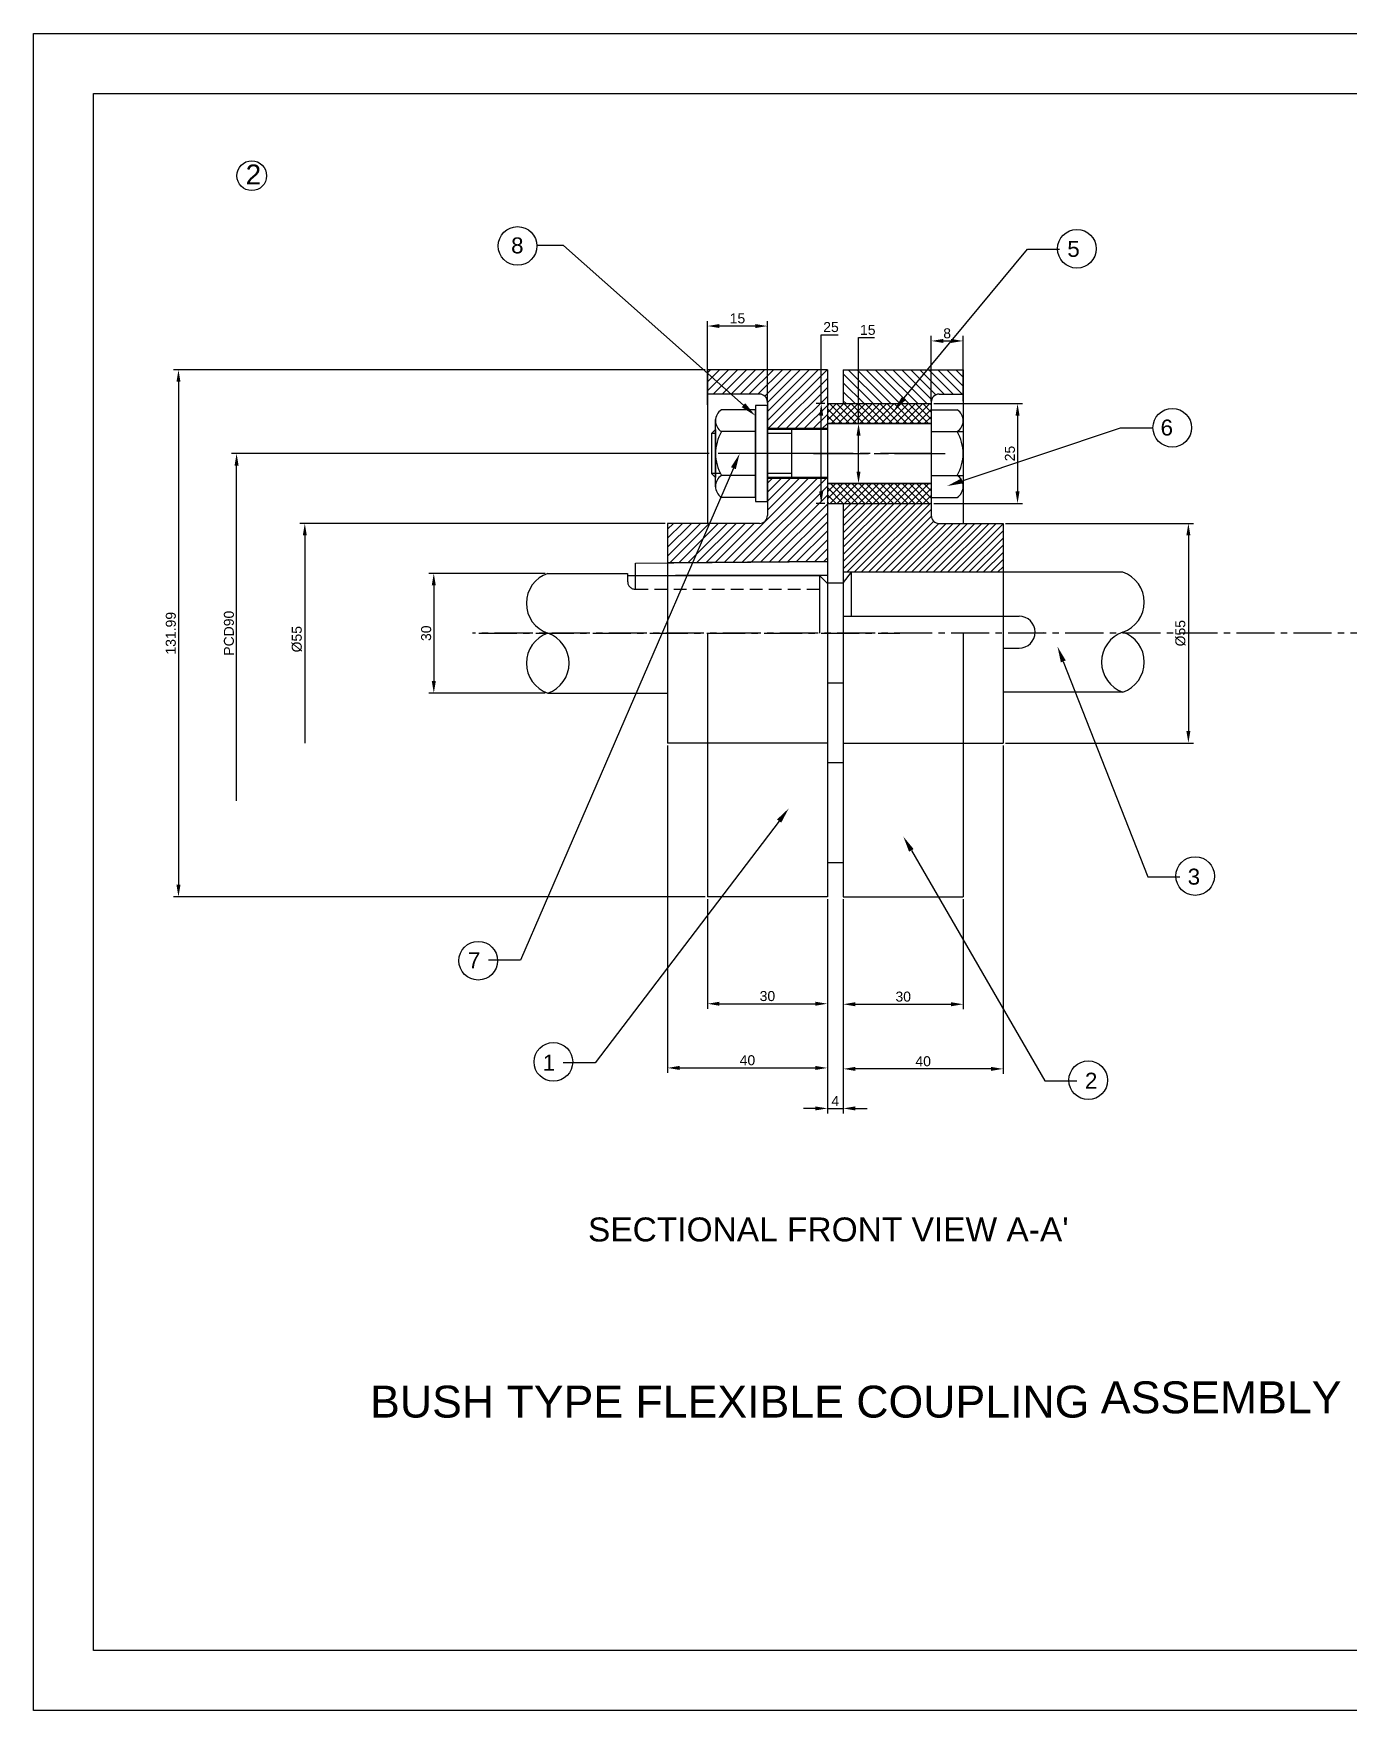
# Model space of a CAD drawing. Header units: millimetres. Extents: x 99 to 2102, y 161 to 581.
# Drawn here: x 1508.4 to 1837.8, y 161 to 581 of the extents above; entities that cross this region are included whole.
import ezdxf
from ezdxf import colors
from ezdxf.entities.mleader import LeaderData, LeaderLine
from ezdxf.math import Vec2, Vec3

# ---------------------------------------------------------------- set-up
doc = ezdxf.new("R2010")
doc.units = ezdxf.units.MM
for name, pattern in [('CENTER', [50.8, 31.75, -6.35, 6.35, -6.35]), ('CENTER2', [28.575, 19.05, -3.175, 3.175, -3.175]), ('HIDDEN', [9.525, 6.35, -3.175])]:
    doc.linetypes.add(name, pattern=pattern)
doc.styles.get("Standard").update_dxf_attribs({"font": 'arial.ttf'})
doc.dimstyles.new('ISO-25', dxfattribs={"dimtxt": 2.5, "dimasz": 3, "dimexe": 1.25, "dimexo": 0.625, "dimtad": 1, "dimtoh": 1, "dimdsep": 46, "dimtxsty": 'Standard', "dimcen": 2.5, "dimclrd": 4, "dimclrt": 2, "dimadec": 0, "dimazin": 0, "dimtfac": 1, "dimtmove": 0, "dimatfit": 3, "dimfxl": 1, "dimarcsym": 0})
pattern_1 = [(45, (1506.7979, 141.6017), (-1.122532, 1.122532), [])]
pattern_2 = [(45, (578.8357, 564.6372), (-0.8980256, 0.8980256), []), (135, (578.8357, 564.6372), (-0.8980256, -0.8980256), [])]

# ---------------------------------------------------------------- blocks, each defined once
blk = doc.blocks.new('*U61')
at = {"color": 0, "linetype": 'CENTER', "ltscale": 0.4, "transparency": 16777216}
blk.add_line((-16.5, 0), (16.5, 0), dxfattribs=at)
blk = doc.blocks.new('*U62')
at = {"color": 0, "linetype": 'CENTER', "ltscale": 0.4, "transparency": 16777216}
blk.add_line((-16.5, 0), (16.5, 0), dxfattribs=at)
blk = doc.blocks.new('*U63')
at = {"color": 0, "linetype": 'CENTER', "ltscale": 0.4, "transparency": 16777216}
blk.add_line((-16.5, 0), (16.5, 0), dxfattribs=at)
blk = doc.blocks.new('*U64')
at = {"color": 0, "linetype": 'CENTER', "ltscale": 0.4, "transparency": 16777216}
blk.add_line((-16.5, 0), (16.5, 0), dxfattribs=at)
blk = doc.blocks.new('*U65')
at = {"color": 0, "linetype": 'CENTER', "ltscale": 0.4, "transparency": 16777216}
blk.add_line((-16.5, 0), (16.5, 0), dxfattribs=at)
blk = doc.blocks.new('*U60')
at = {"color": 0, "linetype": 'CENTER2', "transparency": 16777216}
blk.add_line((11, 0), (-11, 0), dxfattribs=at)
blk = doc.blocks.new('*D75')
at = {"color": 4, "lineweight": -2, "ltscale": 0.5, "transparency": 16777216}
for p, q in [((1714.93, 483.31), (1714.93, 504.87)), ((1714.93, 504.87), (1718.92, 504.87)), ((1714.93, 471.31), (1714.93, 480.31))]:
    blk.add_line(p, q, dxfattribs=at)
at = {"color": 0, "lineweight": -2, "ltscale": 0.5, "transparency": 16777216}
for p, q in [((1707.75, 483.31), (1716.18, 483.31)), ((1707.75, 468.31), (1716.18, 468.31))]:
    blk.add_line(p, q, dxfattribs=at)
at = {"color": 4, "ltscale": 0.5, "transparency": 16777216}
for points in [[(1714.43, 480.31), (1715.43, 480.31), (1714.93, 483.31)], [(1714.43, 471.31), (1715.43, 471.31), (1714.93, 468.31)]]:
    blk.add_solid(points, dxfattribs=at)
at = {"layer": 'Defpoints', "color": 0, "ltscale": 0.5, "transparency": 16777216}
for p in [(1707.12, 483.31), (1707.12, 468.31), (1714.93, 468.31)]:
    blk.add_point(p, dxfattribs=at)
at = {"color": 2, "ltscale": 0.5, "transparency": 16777216, "insert": (1717.24, 506.77), "char_height": 2.5, "attachment_point": 5}
blk.add_mtext('15', dxfattribs=at)
blk = doc.blocks.new('*D77')
at = {"color": 0, "lineweight": -2, "ltscale": 0.5, "transparency": 16777216}
for p, q in [((1677.12, 488.05), (1677.12, 508.99)), ((1692.12, 488.43), (1692.12, 508.99))]:
    blk.add_line(p, q, dxfattribs=at)
at = {"color": 4, "lineweight": -2, "ltscale": 0.5, "transparency": 16777216}
blk.add_line((1689.12, 507.74), (1680.12, 507.74), dxfattribs=at)
at = {"color": 4, "ltscale": 0.5, "transparency": 16777216}
for points in [[(1680.12, 508.24), (1680.12, 507.24), (1677.12, 507.74)], [(1689.12, 508.24), (1689.12, 507.24), (1692.12, 507.74)]]:
    blk.add_solid(points, dxfattribs=at)
at = {"layer": 'Defpoints', "color": 0, "ltscale": 0.5, "transparency": 16777216}
for p in [(1677.12, 507.74), (1677.12, 487.42), (1692.12, 487.81)]:
    blk.add_point(p, dxfattribs=at)
at = {"color": 2, "ltscale": 0.5, "transparency": 16777216, "insert": (1684.62, 509.64), "char_height": 2.5, "attachment_point": 5}
blk.add_mtext('15', dxfattribs=at)
blk = doc.blocks.new('*D78')
at = {"color": 0, "lineweight": -2, "ltscale": 0.5, "transparency": 16777216}
for p, q in [((1733.12, 488.93), (1733.12, 505.26)), ((1741.12, 488.93), (1741.12, 505.26))]:
    blk.add_line(p, q, dxfattribs=at)
at = {"color": 4, "lineweight": -2, "ltscale": 0.5, "transparency": 16777216}
blk.add_line((1736.12, 504.01), (1738.12, 504.01), dxfattribs=at)
at = {"color": 4, "ltscale": 0.5, "transparency": 16777216}
for points in [[(1736.12, 504.51), (1736.12, 503.51), (1733.12, 504.01)], [(1738.12, 504.51), (1738.12, 503.51), (1741.12, 504.01)]]:
    blk.add_solid(points, dxfattribs=at)
at = {"layer": 'Defpoints', "color": 0, "ltscale": 0.5, "transparency": 16777216}
for p in [(1741.12, 504.01), (1733.12, 488.31), (1741.12, 488.31)]:
    blk.add_point(p, dxfattribs=at)
at = {"color": 2, "ltscale": 0.5, "transparency": 16777216, "insert": (1737.12, 505.91), "char_height": 2.5, "attachment_point": 5}
blk.add_mtext('8', dxfattribs=at)
blk = doc.blocks.new('*D79')
at = {"color": 0, "lineweight": -2, "ltscale": 0.5, "transparency": 16777216}
for p, q in [((1733.75, 488.31), (1755.99, 488.31)), ((1733.75, 463.31), (1755.99, 463.31))]:
    blk.add_line(p, q, dxfattribs=at)
at = {"color": 4, "lineweight": -2, "ltscale": 0.5, "transparency": 16777216}
blk.add_line((1754.74, 485.31), (1754.74, 466.31), dxfattribs=at)
at = {"color": 4, "ltscale": 0.5, "transparency": 16777216}
for points in [[(1754.24, 485.31), (1755.24, 485.31), (1754.74, 488.31)], [(1754.24, 466.31), (1755.24, 466.31), (1754.74, 463.31)]]:
    blk.add_solid(points, dxfattribs=at)
at = {"layer": 'Defpoints', "color": 0, "ltscale": 0.5, "transparency": 16777216}
for p in [(1733.12, 488.31), (1733.12, 463.31), (1754.74, 463.31)]:
    blk.add_point(p, dxfattribs=at)
at = {"color": 2, "ltscale": 0.5, "transparency": 16777216, "insert": (1752.84, 475.81), "char_height": 2.5, "attachment_point": 5, "rotation": 90}
blk.add_mtext('25', dxfattribs=at)
blk = doc.blocks.new('*D80')
at = {"color": 0, "lineweight": -2, "ltscale": 0.5, "transparency": 16777216}
for p, q in [((1677.12, 364.18), (1677.12, 336.76)), ((1707.12, 364.18), (1707.12, 336.76))]:
    blk.add_line(p, q, dxfattribs=at)
at = {"color": 4, "lineweight": -2, "ltscale": 0.5, "transparency": 16777216}
blk.add_line((1680.12, 338.01), (1704.12, 338.01), dxfattribs=at)
at = {"color": 4, "ltscale": 0.5, "transparency": 16777216}
for points in [[(1680.12, 338.51), (1680.12, 337.51), (1677.12, 338.01)], [(1704.12, 338.51), (1704.12, 337.51), (1707.12, 338.01)]]:
    blk.add_solid(points, dxfattribs=at)
at = {"layer": 'Defpoints', "color": 0, "ltscale": 0.5, "transparency": 16777216}
for p in [(1677.12, 364.81), (1707.12, 364.81), (1707.12, 338.01)]:
    blk.add_point(p, dxfattribs=at)
at = {"color": 2, "ltscale": 0.5, "transparency": 16777216, "insert": (1692.12, 339.91), "char_height": 2.5, "attachment_point": 5}
blk.add_mtext('30', dxfattribs=at)
blk = doc.blocks.new('*D81')
at = {"color": 0, "lineweight": -2, "ltscale": 0.5, "transparency": 16777216}
for p, q in [((1711.12, 364.18), (1711.12, 336.63)), ((1741.12, 364.18), (1741.12, 336.63))]:
    blk.add_line(p, q, dxfattribs=at)
at = {"color": 4, "lineweight": -2, "ltscale": 0.5, "transparency": 16777216}
blk.add_line((1714.12, 337.88), (1738.12, 337.88), dxfattribs=at)
at = {"color": 4, "ltscale": 0.5, "transparency": 16777216}
for points in [[(1714.12, 338.38), (1714.12, 337.38), (1711.12, 337.88)], [(1738.12, 338.38), (1738.12, 337.38), (1741.12, 337.88)]]:
    blk.add_solid(points, dxfattribs=at)
at = {"layer": 'Defpoints', "color": 0, "ltscale": 0.5, "transparency": 16777216}
for p in [(1711.12, 364.81), (1741.12, 364.81), (1741.12, 337.88)]:
    blk.add_point(p, dxfattribs=at)
at = {"color": 2, "ltscale": 0.5, "transparency": 16777216, "insert": (1726.12, 339.78), "char_height": 2.5, "attachment_point": 5}
blk.add_mtext('30', dxfattribs=at)
blk = doc.blocks.new('*D82')
at = {"color": 0, "lineweight": -2, "ltscale": 0.5, "transparency": 16777216}
for p, q in [((1667.12, 402.68), (1667.12, 320.68)), ((1707.12, 364.18), (1707.12, 320.68))]:
    blk.add_line(p, q, dxfattribs=at)
at = {"color": 4, "lineweight": -2, "ltscale": 0.5, "transparency": 16777216}
blk.add_line((1670.12, 321.93), (1704.12, 321.93), dxfattribs=at)
at = {"color": 4, "ltscale": 0.5, "transparency": 16777216}
for points in [[(1670.12, 322.43), (1670.12, 321.43), (1667.12, 321.93)], [(1704.12, 322.43), (1704.12, 321.43), (1707.12, 321.93)]]:
    blk.add_solid(points, dxfattribs=at)
at = {"layer": 'Defpoints', "color": 0, "ltscale": 0.5, "transparency": 16777216}
for p in [(1667.12, 403.31), (1707.12, 364.81), (1707.12, 321.93)]:
    blk.add_point(p, dxfattribs=at)
at = {"color": 2, "ltscale": 0.5, "transparency": 16777216, "insert": (1687.12, 323.84), "char_height": 2.5, "attachment_point": 5}
blk.add_mtext('40', dxfattribs=at)
blk = doc.blocks.new('*D83')
at = {"color": 0, "lineweight": -2, "ltscale": 0.5, "transparency": 16777216}
for p, q in [((1751.12, 402.68), (1751.12, 320.44)), ((1711.12, 364.18), (1711.12, 320.44))]:
    blk.add_line(p, q, dxfattribs=at)
at = {"color": 4, "lineweight": -2, "ltscale": 0.5, "transparency": 16777216}
blk.add_line((1748.12, 321.69), (1714.12, 321.69), dxfattribs=at)
at = {"color": 4, "ltscale": 0.5, "transparency": 16777216}
for points in [[(1714.12, 322.19), (1714.12, 321.19), (1711.12, 321.69)], [(1748.12, 322.19), (1748.12, 321.19), (1751.12, 321.69)]]:
    blk.add_solid(points, dxfattribs=at)
at = {"layer": 'Defpoints', "color": 0, "ltscale": 0.5, "transparency": 16777216}
for p in [(1751.12, 403.31), (1711.12, 364.81), (1711.12, 321.69)]:
    blk.add_point(p, dxfattribs=at)
at = {"color": 2, "ltscale": 0.5, "transparency": 16777216, "insert": (1731.12, 323.59), "char_height": 2.5, "attachment_point": 5}
blk.add_mtext('40', dxfattribs=at)
blk = doc.blocks.new('*D84')
at = {"color": 0, "lineweight": -2, "ltscale": 0.5, "transparency": 16777216}
for p, q in [((1751.75, 458.31), (1798.76, 458.31)), ((1751.75, 403.31), (1798.76, 403.31))]:
    blk.add_line(p, q, dxfattribs=at)
at = {"color": 4, "lineweight": -2, "ltscale": 0.5, "transparency": 16777216}
blk.add_line((1797.51, 455.31), (1797.51, 406.31), dxfattribs=at)
at = {"color": 4, "ltscale": 0.5, "transparency": 16777216}
for points in [[(1797.01, 455.31), (1798.01, 455.31), (1797.51, 458.31)], [(1797.01, 406.31), (1798.01, 406.31), (1797.51, 403.31)]]:
    blk.add_solid(points, dxfattribs=at)
at = {"layer": 'Defpoints', "color": 0, "ltscale": 0.5, "transparency": 16777216}
for p in [(1751.12, 458.31), (1751.12, 403.31), (1797.51, 403.31)]:
    blk.add_point(p, dxfattribs=at)
at = {"color": 2, "ltscale": 0.5, "transparency": 16777216, "insert": (1795.54, 430.81), "char_height": 2.5, "attachment_point": 5, "rotation": 90}
blk.add_mtext('%%C55', dxfattribs=at)
blk = doc.blocks.new('*D85')
at = {"color": 0, "lineweight": -2, "ltscale": 0.5, "transparency": 16777216}
for p, q in [((1676.5, 496.8), (1543.42, 496.8)), ((1676.5, 364.81), (1543.42, 364.81))]:
    blk.add_line(p, q, dxfattribs=at)
at = {"color": 4, "lineweight": -2, "ltscale": 0.5, "transparency": 16777216}
blk.add_line((1544.67, 493.8), (1544.67, 367.81), dxfattribs=at)
at = {"color": 4, "ltscale": 0.5, "transparency": 16777216}
for points in [[(1544.17, 493.8), (1545.17, 493.8), (1544.67, 496.8)], [(1544.17, 367.81), (1545.17, 367.81), (1544.67, 364.81)]]:
    blk.add_solid(points, dxfattribs=at)
at = {"layer": 'Defpoints', "color": 0, "ltscale": 0.5, "transparency": 16777216}
for p in [(1677.12, 496.8), (1544.67, 364.81), (1677.12, 364.81)]:
    blk.add_point(p, dxfattribs=at)
at = {"color": 2, "ltscale": 0.5, "transparency": 16777216, "insert": (1542.76, 430.8), "char_height": 2.5, "attachment_point": 5, "rotation": 90}
blk.add_mtext('131.99', dxfattribs=at)
blk = doc.blocks.new('*D86')
at = {"color": 0, "lineweight": -2, "ltscale": 0.5, "transparency": 16777216}
blk.add_line((1666.5, 458.31), (1575.05, 458.31), dxfattribs=at)
at = {"color": 4, "lineweight": -2, "ltscale": 0.5, "transparency": 16777216}
blk.add_line((1576.3, 455.31), (1576.3, 403.31), dxfattribs=at)
at = {"color": 4, "ltscale": 0.5, "transparency": 16777216}
blk.add_solid([(1575.8, 455.31), (1576.8, 455.31), (1576.3, 458.31)], dxfattribs=at)
at = {"layer": 'Defpoints', "color": 0, "ltscale": 0.5, "transparency": 16777216}
for p in [(1667.12, 458.31), (1576.3, 403.31), (1667.12, 403.31)]:
    blk.add_point(p, dxfattribs=at)
at = {"color": 2, "ltscale": 0.5, "transparency": 16777216, "insert": (1574.33, 429.31), "char_height": 2.5, "attachment_point": 5, "rotation": 90}
blk.add_mtext('%%C55', dxfattribs=at)
blk = doc.blocks.new('_None')
blk = doc.blocks.new('*D87')
at = {"color": 0, "lineweight": -2, "ltscale": 0.5, "transparency": 16777216}
for p, q in [((1636.5, 445.8), (1607.34, 445.8)), ((1636.5, 415.8), (1607.34, 415.8))]:
    blk.add_line(p, q, dxfattribs=at)
at = {"color": 4, "lineweight": -2, "ltscale": 0.5, "transparency": 16777216}
blk.add_line((1608.59, 442.8), (1608.59, 418.8), dxfattribs=at)
at = {"color": 4, "ltscale": 0.5, "transparency": 16777216}
for points in [[(1608.09, 442.8), (1609.09, 442.8), (1608.59, 445.8)], [(1608.09, 418.8), (1609.09, 418.8), (1608.59, 415.8)]]:
    blk.add_solid(points, dxfattribs=at)
at = {"layer": 'Defpoints', "color": 0, "ltscale": 0.5, "transparency": 16777216}
for p in [(1637.12, 445.8), (1608.59, 415.8), (1637.12, 415.8)]:
    blk.add_point(p, dxfattribs=at)
at = {"color": 2, "ltscale": 0.5, "transparency": 16777216, "insert": (1606.69, 430.8), "char_height": 2.5, "attachment_point": 5, "rotation": 90}
blk.add_mtext('30', dxfattribs=at)
blk = doc.blocks.new('*D88')
at = {"color": 4, "lineweight": -2, "ltscale": 0.5, "transparency": 16777216}
for p, q in [((1705.59, 488.31), (1705.59, 505.57)), ((1705.59, 505.57), (1709.86, 505.57)), ((1705.59, 466.31), (1705.59, 485.31))]:
    blk.add_line(p, q, dxfattribs=at)
at = {"color": 0, "lineweight": -2, "ltscale": 0.5, "transparency": 16777216}
for p, q in [((1706.5, 488.31), (1704.34, 488.31)), ((1706.5, 463.31), (1704.34, 463.31))]:
    blk.add_line(p, q, dxfattribs=at)
at = {"color": 4, "ltscale": 0.5, "transparency": 16777216}
for points in [[(1705.09, 485.31), (1706.09, 485.31), (1705.59, 488.31)], [(1705.09, 466.31), (1706.09, 466.31), (1705.59, 463.31)]]:
    blk.add_solid(points, dxfattribs=at)
at = {"layer": 'Defpoints', "color": 0, "ltscale": 0.5, "transparency": 16777216}
for p in [(1707.12, 488.31), (1705.59, 463.31), (1707.12, 463.31)]:
    blk.add_point(p, dxfattribs=at)
at = {"color": 2, "ltscale": 0.5, "transparency": 16777216, "insert": (1708.04, 507.47), "char_height": 2.5, "attachment_point": 5}
blk.add_mtext('25', dxfattribs=at)
blk = doc.blocks.new('*D74')
at = {"color": 0, "lineweight": -2, "ltscale": 0.5, "transparency": 16777216}
for p, q in [((1707.12, 364.18), (1707.12, 310.54)), ((1711.12, 364.18), (1711.12, 310.54))]:
    blk.add_line(p, q, dxfattribs=at)
at = {"color": 4, "lineweight": -2, "ltscale": 0.5, "transparency": 16777216}
for p, q in [((1704.12, 311.79), (1701.12, 311.79)), ((1707.12, 311.79), (1711.12, 311.79)), ((1714.12, 311.79), (1717.12, 311.79))]:
    blk.add_line(p, q, dxfattribs=at)
at = {"color": 4, "ltscale": 0.5, "transparency": 16777216}
for points in [[(1704.12, 312.29), (1704.12, 311.29), (1707.12, 311.79)], [(1714.12, 312.29), (1714.12, 311.29), (1711.12, 311.79)]]:
    blk.add_solid(points, dxfattribs=at)
at = {"layer": 'Defpoints', "color": 0, "ltscale": 0.5, "transparency": 16777216}
for p in [(1707.12, 364.81), (1711.12, 364.81), (1711.12, 311.79)]:
    blk.add_point(p, dxfattribs=at)
at = {"color": 2, "ltscale": 0.5, "transparency": 16777216, "insert": (1709.12, 313.67), "char_height": 2.5, "attachment_point": 5}
blk.add_mtext('4', dxfattribs=at)

msp = doc.modelspace()

# ---------------------------------------------------------------- hatches: boundary and pattern name
at = {"ltscale": 0.5}
h = msp.add_hatch(dxfattribs=at)
h.set_pattern_fill('ANSI31', color=256, scale=0.5)
h.set_pattern_definition(pattern_1)
h.paths.add_polyline_path([(1677.122, 496.796), (1677.122, 490.689), (1690.122, 490.689, -0.4142136), (1692.122, 488.689), (1692.122, 482.059), (1707.122, 482.059), (1707.122, 496.796)])
h = msp.add_hatch(dxfattribs=at)
h.set_pattern_fill('ANSI31', color=256, scale=0.5, angle=90)
h.set_pattern_definition([(135, (384.8833, 591.6915), (-1.122532, -1.122532), [])])
h.paths.add_polyline_path([(1733.122, 488.309), (1733.122, 488.689, -0.4142136), (1735.122, 490.689), (1741.122, 490.689), (1741.122, 496.796), (1711.122, 496.796), (1711.122, 488.309)])
h = msp.add_hatch(dxfattribs=at)
h.set_pattern_fill('ANSI37', color=256, scale=0.4)
h.set_pattern_definition(pattern_2)
h.paths.add_polyline_path([(1707.122, 488.309), (1707.122, 483.309), (1733.122, 483.309), (1733.122, 488.309)])
h.paths.add_polyline_path([(1707.122, 468.309), (1707.122, 463.309), (1733.122, 463.309), (1733.122, 468.309)])
h = msp.add_hatch(dxfattribs=at)
h.set_pattern_fill('ANSI37', color=256, scale=0.4)
h.set_pattern_definition(pattern_2)
h.paths.add_polyline_path([(1707.122, 488.309), (1707.122, 483.309), (1733.122, 483.309), (1733.122, 488.309)])
h.paths.add_polyline_path([(1707.122, 468.309), (1707.122, 463.309), (1733.122, 463.309), (1733.122, 468.309)])
h = msp.add_hatch(dxfattribs=at)
h.set_pattern_fill('ANSI37', color=256, scale=0.4)
h.set_pattern_definition(pattern_2)
h.paths.add_polyline_path([(1707.122, 488.309), (1707.122, 483.309), (1733.122, 483.309), (1733.122, 488.309)])
h.paths.add_polyline_path([(1707.122, 468.309), (1707.122, 463.309), (1733.122, 463.309), (1733.122, 468.309)])
h = msp.add_hatch(dxfattribs=at)
h.set_pattern_fill('ANSI37', color=256, scale=0.4)
h.set_pattern_definition(pattern_2)
h.paths.add_polyline_path([(1707.122, 488.309), (1707.122, 483.309), (1733.122, 483.309), (1733.122, 488.309)])
h.paths.add_polyline_path([(1707.122, 468.309), (1707.122, 463.309), (1733.122, 463.309), (1733.122, 468.309)])
h = msp.add_hatch(dxfattribs=at)
h.set_pattern_fill('ANSI37', color=256, scale=0.4)
h.set_pattern_definition(pattern_2)
h.paths.add_polyline_path([(1707.122, 488.309), (1707.122, 483.309), (1733.122, 483.309), (1733.122, 488.309)])
h.paths.add_polyline_path([(1707.122, 468.309), (1707.122, 463.309), (1733.122, 463.309), (1733.122, 468.309)])
h = msp.add_hatch(dxfattribs=at)
h.set_pattern_fill('ANSI31', color=256, scale=0.5)
h.set_pattern_definition(pattern_1)
h.paths.add_polyline_path([(1707.122, 469.559), (1692.122, 469.559), (1692.122, 460.309, -0.4142136), (1690.122, 458.309), (1667.122, 458.309), (1667.122, 448.409), (1707.122, 448.809)])
h = msp.add_hatch(dxfattribs=at)
h.set_pattern_fill('ANSI31', color=256, scale=0.4)
h.set_pattern_definition([(45, (384.8833, 591.6915), (-0.8980256, 0.8980256), [])])
edge = h.paths.add_edge_path()
edge.add_line((1711.122, 446.081), (1751.122, 446.081))
edge.add_line((1751.122, 446.081), (1751.122, 458.309))
edge.add_line((1751.122, 458.309), (1735.122, 458.309))
edge.add_arc((1735.122, 460.309), 2, 180, 270, ccw=False)
edge.add_line((1733.122, 460.309), (1733.122, 463.309))
edge.add_line((1733.122, 463.309), (1711.122, 463.309))
edge.add_line((1711.122, 463.309), (1711.122, 446.081))

# ---------------------------------------------------------------- linework, layer by layer
for p, q in [((1508.387, 581.003), (2102.387, 581.003)), ((1508.387, 161.003), (1508.387, 581.003)), ((1523.387, 566.003), (2087.387, 566.003)), ((1523.387, 176.003), (1523.387, 566.003)), ((1707.122, 496.796), (1677.122, 496.796)), ((1677.122, 496.796), (1677.122, 458.309)), ((1707.122, 496.796), (1707.122, 364.809)), ((1711.122, 496.796), (1741.122, 496.796)), ((1711.122, 496.796), (1711.122, 488.309)), ((1741.122, 496.796), (1741.122, 458.309)), ((1690.122, 490.689), (1677.122, 490.689)), ((1692.122, 488.689), (1692.122, 460.309)), ((1733.122, 488.689), (1733.122, 460.309)), ((1735.122, 490.689), (1741.122, 490.689)), ((1707.122, 482.059), (1692.122, 482.059)), ((1685.187, 475.809), (1685.187, 475.809)), ((1733.056, 475.809), (1733.056, 475.809)), ((1707.122, 469.559), (1692.122, 469.559)), ((1711.122, 463.309), (1711.122, 364.809)), ((1690.122, 458.309), (1667.122, 458.309)), ((1667.122, 458.309), (1667.122, 403.309)), ((1735.122, 458.309), (1751.122, 458.309)), ((1751.122, 458.309), (1751.122, 403.309)), ((1707.122, 448.809), (1667.122, 448.409)), ((1707.122, 445.266), (1669.122, 445.266)), ((1677.122, 430.809), (1677.122, 364.809)), ((1741.122, 430.809), (1741.122, 364.809)), ((1707.122, 403.309), (1667.122, 403.309)), ((1711.122, 403.309), (1751.122, 403.309)), ((1707.122, 364.809), (1677.122, 364.809)), ((1711.122, 364.809), (1741.122, 364.809)), ((2087.387, 176.003), (1523.387, 176.003)), ((2102.387, 161.003), (1508.387, 161.003))]:
    msp.add_line(p, q)
at = {"linetype": 'ByBlock', "lineweight": -2, "ltscale": 0.5}
msp.add_line((1641.06, 527.909), (1634.403, 527.909), dxfattribs=at)
at = {"ltscale": 0.5}
for p, q in [((1692.122, 487.809), (1689.122, 487.809)), ((1689.122, 487.809), (1689.122, 463.809)), ((1692.122, 463.809), (1692.122, 487.809)), ((1707.122, 488.309), (1733.122, 488.309)), ((1707.122, 488.309), (1707.122, 463.309)), ((1707.122, 488.309), (1733.122, 488.309)), ((1707.122, 488.309), (1707.122, 463.309)), ((1707.122, 488.309), (1733.122, 488.309)), ((1707.122, 488.309), (1707.122, 463.309)), ((1707.122, 488.309), (1733.122, 488.309)), ((1707.122, 488.309), (1707.122, 463.309)), ((1707.122, 488.309), (1733.122, 488.309)), ((1707.122, 488.309), (1707.122, 463.309)), ((1733.122, 488.309), (1733.122, 463.309)), ((1733.122, 488.309), (1733.122, 463.309)), ((1733.122, 488.309), (1733.122, 463.309)), ((1733.122, 488.309), (1733.122, 463.309)), ((1733.122, 488.309), (1733.122, 463.309)), ((1679.122, 467.504), (1679.122, 484.298)), ((1689.122, 486.779), (1680.622, 486.779)), ((1689.122, 464.84), (1689.122, 486.779)), ((1707.122, 483.309), (1733.122, 483.309)), ((1707.122, 483.309), (1733.122, 483.309)), ((1707.122, 483.309), (1733.122, 483.309)), ((1707.122, 483.309), (1733.122, 483.309)), ((1707.122, 483.309), (1733.122, 483.309)), ((1707.122, 483.309), (1707.122, 468.309)), ((1733.122, 483.309), (1707.122, 483.309)), ((1733.122, 486.779), (1739.622, 486.779)), ((1733.122, 486.779), (1739.622, 486.779)), ((1733.122, 486.779), (1733.122, 464.84)), ((1741.122, 484.115), (1741.122, 467.321)), ((1678.122, 480.809), (1679.122, 481.809)), ((1679.122, 480.809), (1678.122, 480.809)), ((1678.122, 480.809), (1678.122, 470.809)), ((1679.122, 481.809), (1679.122, 469.809)), ((1689.122, 481.294), (1680.622, 481.294)), ((1707.122, 481.809), (1692.122, 481.809)), ((1698.122, 480.809), (1692.122, 480.809)), ((1698.122, 481.809), (1698.122, 469.809)), ((1733.122, 481.294), (1741.122, 481.294)), ((1677.497, 475.809), (1557.972, 475.809)), ((1680.352, 470.809), (1678.122, 470.809)), ((1679.122, 469.809), (1678.122, 470.809)), ((1678.122, 470.809), (1678.122, 470.767)), ((1698.122, 470.809), (1692.122, 470.809)), ((1689.122, 470.325), (1680.622, 470.325)), ((1707.122, 469.809), (1692.122, 469.809)), ((1707.122, 468.309), (1733.122, 468.309)), ((1707.122, 468.309), (1733.122, 468.309)), ((1707.122, 468.309), (1733.122, 468.309)), ((1707.122, 468.309), (1733.122, 468.309)), ((1707.122, 468.309), (1733.122, 468.309)), ((1733.122, 468.309), (1707.122, 468.309)), ((1733.122, 470.325), (1741.122, 470.325)), ((1689.122, 464.84), (1680.622, 464.84)), ((1689.122, 464.84), (1680.622, 464.84)), ((1689.122, 463.809), (1692.122, 463.809)), ((1707.122, 463.309), (1733.122, 463.309)), ((1707.122, 463.309), (1733.122, 463.309)), ((1707.122, 463.309), (1733.122, 463.309)), ((1707.122, 463.309), (1733.122, 463.309)), ((1707.122, 463.309), (1733.122, 463.309)), ((1733.122, 464.84), (1739.622, 464.84)), ((1637.122, 445.803), (1657.122, 445.803)), ((1657.122, 445.26), (1705.122, 445.26)), ((1659.122, 448.323), (1707.122, 448.803)), ((1705.122, 445.26), (1707.122, 443.26)), ((1705.122, 445.26), (1705.122, 430.803)), ((1707.122, 448.803), (1707.122, 441.803)), ((1781.122, 446.081), (1711.122, 446.081)), ((1713.122, 446.081), (1711.122, 443.538)), ((1713.122, 446.081), (1713.122, 435.081)), ((1711.122, 443.309), (1707.072, 443.309)), ((1707.122, 443.26), (1707.122, 417.803)), ((1711.122, 443.538), (1711.122, 418.081)), ((1711.122, 435.081), (1755.122, 435.081)), ((1759.122, 431.081), (1759.122, 431.081)), ((1761.122, 431.081), (1761.122, 431.081)), ((1751.122, 427.081), (1755.122, 427.081)), ((1637.122, 415.803), (1667.122, 415.803)), ((1711.122, 418.311), (1707.122, 418.311)), ((1711.122, 418.311), (1707.122, 418.311)), ((1781.122, 416.081), (1751.122, 416.081)), ((1711.122, 398.309), (1707.122, 398.309)), ((1711.122, 398.309), (1707.122, 398.309)), ((1711.122, 373.309), (1707.122, 373.309))]:
    msp.add_line(p, q, dxfattribs=at)
at = {"color": 7, "ltscale": 0.5, "true_color": 0xffffff}
for p, q in [((1711.122, 488.309), (1733.122, 488.309)), ((1711.122, 463.309), (1733.122, 463.309)), ((1711.122, 463.309), (1733.122, 463.309))]:
    msp.add_line(p, q, dxfattribs=at)
at = {"color": 85, "linetype": 'CENTER', "ltscale": 0.4, "true_color": 0x58ba48}
for p, q in [((1733.122, 475.809), (1678.122, 475.809)), ((1713.557, 475.809), (1685.187, 475.809)), ((1704.687, 475.809), (1733.056, 475.809))]:
    msp.add_line(p, q, dxfattribs=at)
at = {"color": 4, "ltscale": 0.5}
msp.add_line((1559.222, 388.81), (1559.222, 472.809), dxfattribs=at)
at = {"linetype": 'HIDDEN', "ltscale": 0.5}
msp.add_line((1657.122, 445.803), (1657.122, 443.803), dxfattribs=at)
at = {"color": 3, "linetype": 'CENTER2', "ltscale": 0.5}
for p, q in [((1659.122, 441.803), (1659.122, 448.323)), ((2004.825, 430.809), (1618.243, 430.809)), ((1619.842, 430.803), (1725.232, 430.803))]:
    msp.add_line(p, q, dxfattribs=at)
at = {"color": 3, "linetype": 'HIDDEN', "ltscale": 0.5}
msp.add_line((1659.122, 441.803), (1705.122, 441.803), dxfattribs=at)
at = {"color": 4, "ltscale": 0.5}
msp.add_lwpolyline([(1686.13, 487.908), (1641.06, 527.909)], dxfattribs=at)
at = {"color": 7, "ltscale": 0.5, "true_color": 0xffffff}
msp.add_circle((1563.011, 545.4), 3.729, dxfattribs=at)
at = {"ltscale": 0.5}
for centre in [(1629.563, 527.793), (1769.6, 527.103), (1793.483, 482.27), (1799.212, 369.994), (1619.713, 348.79), (1638.525, 323.448), (1772.443, 318.854)]:
    msp.add_circle(centre, 4.842, dxfattribs=at)
for centre, start, end in [((1690.122, 488.689), 0, 90), ((1735.122, 488.689), 90, 180), ((1690.122, 460.309), 270, 0), ((1735.122, 460.309), 180, 270)]:
    msp.add_arc(centre, 2, start, end)
for centre, radius, start, end in [((1682.356, 484.037), 3.245, 122.30652, 237.69348), ((1737.867, 484.037), 3.256, 302.61565, 57.38435), ((1689.9, 475.809), 10.778, 149.40931, 210.59069), ((1730.344, 475.809), 10.778, 329.40931, 30.59069), ((1682.377, 467.582), 3.256, 122.61565, 237.38435), ((1737.888, 467.582), 3.245, 302.30652, 57.69348), ((1639.704, 438.303), 7.932, 108.99623, 251.00377), ((1778.54, 438.581), 7.932, 288.99623, 71.00377), ((1755.122, 431.081), 4, 0, 90), ((1639.704, 423.303), 7.932, 108.99623, 251.00377), ((1634.54, 423.303), 7.932, 288.99623, 71.00377), ((1755.122, 431.081), 4, 270, 0), ((1783.704, 423.581), 7.932, 108.99623, 251.00377), ((1778.54, 423.581), 7.932, 288.99623, 71.00377)]:
    msp.add_arc(centre, radius, start, end, dxfattribs=at)
at = {"linetype": 'HIDDEN', "ltscale": 0.5}
msp.add_arc((1659.122, 443.803), 2, 180, 270, dxfattribs=at)
at = {"ltscale": 0.5}
msp.add_solid([(1686.573, 488.407), (1689.122, 485.253), (1685.688, 487.41)], dxfattribs=at)
at = {"color": 4, "ltscale": 0.5}
msp.add_solid([(1558.722, 472.809), (1559.722, 472.809), (1559.222, 475.809)], dxfattribs=at)

# ---------------------------------------------------------------- block references
at = {"color": 3, "linetype": 'CENTER2'}
msp.add_blockref('*U60', (1699.622, 475.809), dxfattribs=at)
at = {"color": 85, "linetype": 'CENTER', "ltscale": 0.4, "true_color": 0x58ba48}
for name in ['*U61', '*U62', '*U63', '*U64', '*U65']:
    msp.add_blockref(name, (1720.122, 475.809), dxfattribs=at)

# ---------------------------------------------------------------- texts
for s, p in [('BUSH TYPE FLEXIBLE COUPLING', (1592.646, 234.354)), ('ASSEMBLY', (1775.602, 235.426))]:
    msp.add_text(s, height=8).set_placement(p)
at = {"color": 7, "ltscale": 0.5, "true_color": 0xffffff, "insert": (1561.492, 548.201), "char_height": 5, "attachment_point": 1}
msp.add_mtext_dynamic_manual_height_columns('2', width=8.66917, gutter_width=12.5, heights=[0], dxfattribs=at)
at = {"ltscale": 0.5, "insert": (1631.06, 529.944), "char_height": 4, "attachment_point": 3}
msp.add_mtext('8', dxfattribs=at)
at = {"color": 2, "ltscale": 0.5, "insert": (1557.305, 430.81), "char_height": 2.5, "attachment_point": 5, "rotation": 90}
msp.add_mtext('PCD90', dxfattribs=at)
at = {"ltscale": 0.5, "insert": (1647.196, 284.474), "char_height": 6, "attachment_point": 1}
msp.add_mtext_dynamic_manual_height_columns("SECTIONAL FRONT VIEW A-A'", width=227.6521, gutter_width=12.5, heights=[0], dxfattribs=at)

# ---------------------------------------------------------------- dimensions: what is measured, and where the dimension line sits
at = {"ltscale": 0.5}
for base, p1, p2, picture, middle in [((1677.122, 507.737), (1692.122, 487.809), (1677.122, 487.424), '*D77', (1684.622, 509.638)), ((1741.122, 504.007), (1733.122, 488.309), (1741.122, 488.309), '*D78', (1737.122, 505.908)), ((1707.122, 321.934), (1667.122, 403.309), (1707.122, 364.809), '*D82', (1687.122, 323.836)), ((1711.122, 321.687), (1751.122, 403.309), (1711.122, 364.809), '*D83', (1731.122, 323.589)), ((1707.122, 338.01), (1677.122, 364.809), (1707.122, 364.809), '*D80', (1692.122, 339.912)), ((1741.122, 337.876), (1711.122, 364.809), (1741.122, 364.809), '*D81', (1726.122, 339.778))]:
    dim = msp.add_linear_dim(base=base, p1=p1, p2=p2, dimstyle='ISO-25', dxfattribs=at)
    dim.commit()
    dim.dimension.update_dxf_attribs({"geometry": picture, "text_midpoint": middle})
for base, p1, p2, picture, middle in [((1705.591, 463.309), (1707.122, 488.309), (1707.122, 463.309), '*D88', (1708.037, 505.57)), ((1714.931, 468.309), (1707.122, 483.309), (1707.122, 468.309), '*D75', (1717.238, 504.873))]:
    dim = msp.add_linear_dim(base=base, p1=p1, p2=p2, angle=90, dimstyle='ISO-25', dxfattribs=at)
    dim.commit()
    dim.dimension.update_dxf_attribs({"geometry": picture, "text_midpoint": middle, "dimtype": 160})
at = {"color": 4, "ltscale": 0.5}
dim = msp.add_linear_dim(base=(1544.666, 364.809), p1=(1677.122, 496.796), p2=(1677.122, 364.809), angle=90, dimstyle='ISO-25', dxfattribs=at)
dim.commit()
dim.dimension.update_dxf_attribs({"geometry": '*D85', "text_midpoint": (1542.763, 430.803)})
at = {"ltscale": 0.5}
for base, p1, p2, picture, middle in [((1754.737, 463.309), (1733.122, 488.309), (1733.122, 463.309), '*D79', (1752.836, 475.809)), ((1608.589, 415.803), (1637.122, 445.803), (1637.122, 415.803), '*D87', (1606.687, 430.803))]:
    dim = msp.add_linear_dim(base=base, p1=p1, p2=p2, angle=90, dimstyle='ISO-25', dxfattribs=at)
    dim.commit()
    dim.dimension.update_dxf_attribs({"geometry": picture, "text_midpoint": middle})
at = {"color": 4, "ltscale": 0.5}
dim = msp.add_linear_dim(base=(1576.301, 403.309), p1=(1667.122, 458.309), p2=(1667.122, 403.309), angle=90, text='%%C<>', dimstyle='ISO-25', override={"dimblk2": 'None', "dimsah": 1, "dimse2": 1}, dxfattribs=at)
dim.commit()
dim.dimension.update_dxf_attribs({"geometry": '*D86', "text_midpoint": (1574.329, 429.309)})
at = {"ltscale": 0.5}
dim = msp.add_linear_dim(base=(1797.513, 403.309), p1=(1751.122, 458.309), p2=(1751.122, 403.309), angle=90, text='%%C<>', dimstyle='ISO-25', dxfattribs=at)
dim.commit()
dim.dimension.update_dxf_attribs({"geometry": '*D84', "text_midpoint": (1795.542, 430.809)})
dim = msp.add_linear_dim(base=(1711.122, 311.793), p1=(1707.122, 364.809), p2=(1711.122, 364.809), dimstyle='ISO-25', dxfattribs=at)
dim.commit()
dim.dimension.update_dxf_attribs({"geometry": '*D74', "text_midpoint": (1709.122, 311.793), "dimtype": 160})

# ---------------------------------------------------------------- leaders
at = {"color": 4, "ltscale": 0.5}
ml = msp.add_multileader_mtext('Standard', dxfattribs=at)
ml.set_content('5', color=4)
ml.set_leader_properties()
ml.build(insert=Vec2(0, 0))
ctx = ml.context
ctx.base_point, ctx.plane_origin = Vec3(1765.204, 527.038), Vec3(1723.825, 486.647)
notes = []
notes.append((ctx, [(0, (1, 1, 0), (1757.204, 527.038), (1, 0), 8, [(0, [(1723.825, 486.647)], 0, [])])]))
ctx.mtext.insert, ctx.mtext.flow_direction = Vec3(1767.204, 529.072), 5
ml = msp.add_multileader_mtext('Standard', dxfattribs=at)
ml.set_content('6', color=4)
ml.set_leader_properties()
ml.build(insert=Vec2(0, 0))
ctx = ml.context
ctx.base_point, ctx.plane_origin = Vec3(1788.551, 482.288), Vec3(1737.122, 467.682)
notes.append((ctx, [(0, (1, 1, 0), (1780.551, 482.288), (1, 0), 8, [(0, [(1737.122, 467.682)], 0, [])])]))
ctx.mtext.insert, ctx.mtext.flow_direction = Vec3(1790.551, 484.322), 5
ml = msp.add_multileader_mtext('Standard', dxfattribs=at)
ml.set_content('7', color=4)
ml.set_leader_properties()
ml.build(insert=Vec2(0, 0))
ctx = ml.context
ctx.base_point, ctx.plane_origin = Vec3(1615.669, 348.889), Vec3(1685.187, 475.809)
ctx.text_align_type = 2
notes.append((ctx, [(0, (1, 1, 0), (1630.259, 348.889), (-1, 0), 8, [(0, [(1685.187, 475.809)], 0, [])])]))
ctx.mtext.insert, ctx.mtext.alignment, ctx.mtext.flow_direction = Vec3(1620.259, 350.889), 3, 5
ml = msp.add_multileader_mtext('Standard', dxfattribs=at)
ml.set_content('3', color=4)
ml.set_leader_properties()
ml.build(insert=Vec2(0, 0))
ctx = ml.context
ctx.base_point, ctx.plane_origin = Vec3(1795.339, 369.802), Vec3(1764.74, 427.468)
notes.append((ctx, [(0, (1, 1, 0), (1787.339, 369.802), (1, 0), 8, [(0, [(1764.74, 427.468)], 0, [])])]))
ctx.mtext.insert, ctx.mtext.flow_direction = Vec3(1797.339, 371.838), 5
ml = msp.add_multileader_mtext('Standard', dxfattribs=at)
ml.set_content('1', color=4)
ml.set_leader_properties()
ml.build(insert=Vec2(0, 0))
ctx = ml.context
ctx.base_point, ctx.plane_origin = Vec3(1635.495, 323.247), Vec3(1697.471, 386.94)
ctx.text_align_type = 2
notes.append((ctx, [(0, (1, 1, 0), (1648.968, 323.247), (-1, 0), 8, [(0, [(1697.471, 386.94)], 0, [])])]))
ctx.mtext.insert, ctx.mtext.alignment, ctx.mtext.flow_direction = Vec3(1638.968, 325.247), 3, 5
ml = msp.add_multileader_mtext('Standard', dxfattribs=at)
ml.set_content('2', color=4)
ml.set_leader_properties()
ml.build(insert=Vec2(0, 0))
ctx = ml.context
ctx.base_point, ctx.plane_origin = Vec3(1769.611, 318.736), Vec3(1726.148, 379.876)
notes.append((ctx, [(0, (1, 1, 0), (1761.611, 318.736), (1, 0), 8, [(0, [(1726.148, 379.876)], 0, [])])]))
ctx.mtext.insert, ctx.mtext.flow_direction = Vec3(1771.611, 320.736), 5
for ctx, leaders in notes:
    for number, flags, end, landing, length, lines in leaders:
        leader = LeaderData()
        leader.index, (leader.has_last_leader_line, leader.has_dogleg_vector, leader.attachment_direction) = number, flags
        leader.last_leader_point, leader.dogleg_vector, leader.dogleg_length = Vec3(end), Vec3(landing), length
        for number, points, colour, breaks in lines:
            line = LeaderLine()
            line.index, line.vertices, line.color, line.breaks = number, Vec3.list(points), colors.encode_raw_color(colour), breaks
            leader.lines.append(line)
        ctx.leaders.append(leader)

doc.saveas('drawing.dxf')
